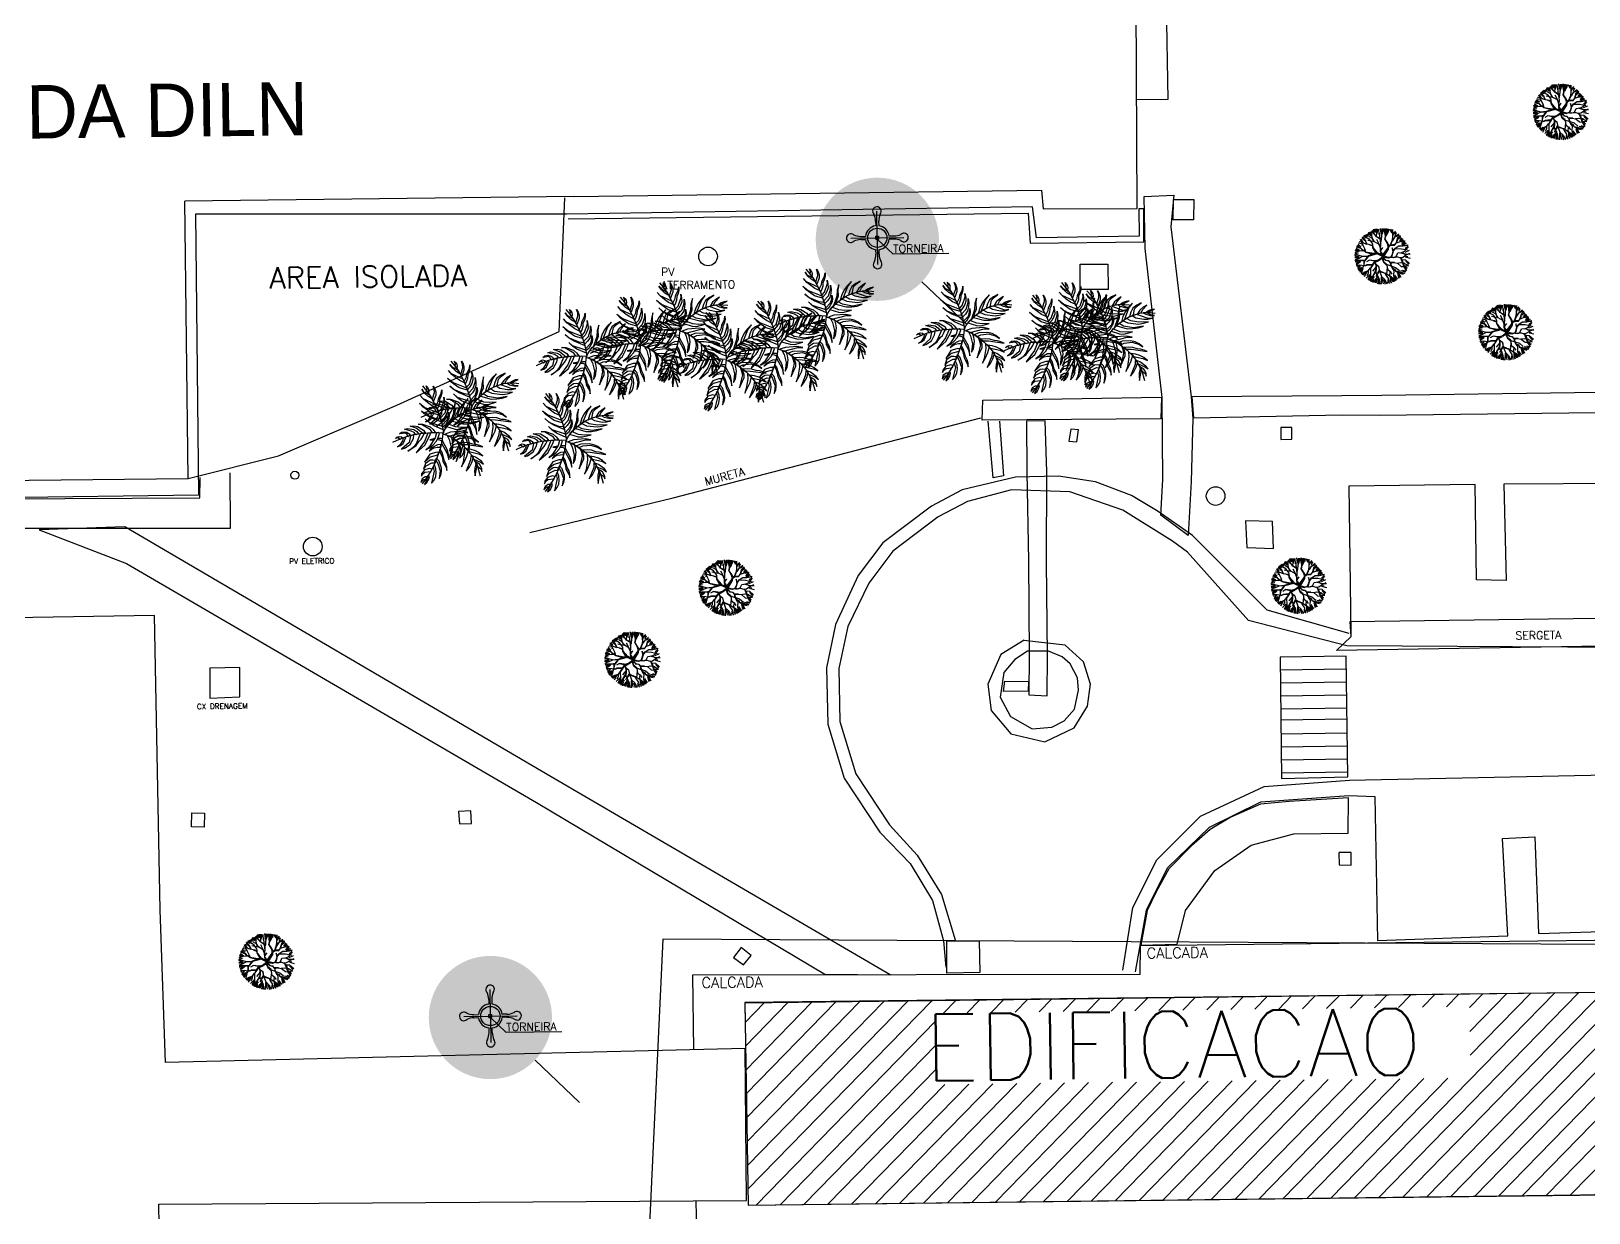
# Model space of a CAD drawing. Header units: metres. Extents: x 341 to 459, y 1341 to 1425.
# Drawn here: x 451.729 to 453.414, y 1416.866 to 1418.144 of the extents above; entities that cross this region are included whole.
import ezdxf

# ---------------------------------------------------------------- set-up
doc = ezdxf.new("R2010")
doc.units = ezdxf.units.M
doc.linetypes.add('CONTINUO', pattern=[0])
for name, color, linetype in [('3_continuous', 3, 'Continuous'), ('AVR', 3, 'CONTINUO'), ('B.ACESSO', 8, 'CONTINUO'), ('TORNEIRA', 7, 'CONTINUO')]:
    doc.layers.add(name, color=color, linetype=linetype)
doc.styles.add('ROMANS', font='ROMANS.SHX')
doc.dimstyles.get("Standard").update_dxf_attribs({"dimtxt": 2, "dimasz": 2, "dimexe": 0.5, "dimexo": 1, "dimgap": 1, "dimtad": 1, "dimdec": 0, "dimzin": 0, "dimdsep": 46, "dimtxsty": 'Standard', "dimcen": 0.09, "dimclrd": 1, "dimclre": 1, "dimclrt": 3, "dimadec": 0, "dimazin": 0, "dimtfac": 1, "dimtdec": 0, "dimtofl": 0, "dimtmove": 0, "dimatfit": 3, "dimfxl": 1, "dimtolj": 1, "dimtzin": 0, "dimarcsym": 0})

# ---------------------------------------------------------------- blocks, each defined once
blk = doc.blocks.new('A$C08C43EE7')
at = {"layer": 'AVR', "color": 252, "true_color": 0x939598}
for p, q in [((0.501, 2.531), (0.682, 2.334)), ((0.657, 2.439), (0.521, 2.587)), ((0.576, 2.622), (0.682, 2.454)), ((0.863, 2.548), (0.586, 2.639)), ((0.667, 2.697), (0.789, 2.622)), ((0.869, 2.561), (0.709, 2.761)), ((0.734, 2.761), (0.863, 2.594)), ((0.863, 2.594), (0.76, 2.787)), ((0.902, 2.574), (0.779, 2.8)), ((0.841, 2.819), (0.932, 2.606)), ((1.012, 2.491), (0.869, 2.561)), ((0.902, 2.826), (1.015, 2.674)), ((1.012, 2.503), (0.902, 2.574)), ((0.963, 2.871), (1.023, 2.803)), ((1.03, 2.697), (0.992, 2.774)), ((0.998, 2.445), (1.043, 2.761)), ((1.043, 2.761), (1.024, 2.903)), ((1.084, 2.902), (1.228, 2.674)), ((1.276, 2.632), (1.133, 2.928)), ((1.22, 2.939), (1.266, 2.773)), ((1.276, 2.832), (1.256, 2.96)), ((1.256, 2.491), (1.282, 2.651)), ((1.276, 2.96), (1.288, 2.839)), ((1.282, 2.651), (1.276, 2.832)), ((1.276, 2.509), (1.282, 2.464)), ((1.282, 2.599), (1.301, 2.967)), ((1.308, 2.433), (1.282, 2.599)), ((1.398, 2.749), (1.327, 2.96)), ((1.404, 2.754), (1.43, 2.98)), ((1.494, 2.561), (1.404, 2.754)), ((1.482, 2.296), (1.501, 2.554)), ((1.485, 2.742), (1.568, 2.978)), ((1.485, 2.97), (1.485, 2.742)), ((1.52, 2.271), (1.494, 2.561)), ((1.501, 2.561), (1.624, 2.98)), ((1.667, 2.947), (1.697, 2.781)), ((1.785, 2.742), (1.7, 2.973)), ((1.798, 2.484), (1.785, 2.742)), ((1.788, 2.841), (1.849, 2.947)), ((1.788, 2.939), (1.788, 2.841)), ((1.791, 2.749), (1.888, 2.922)), ((1.798, 2.523), (1.958, 2.645)), ((1.803, 2.484), (1.958, 2.639)), ((1.947, 2.894), (1.842, 2.72)), ((1.881, 2.419), (2.094, 2.516)), ((1.947, 2.682), (2.001, 2.871)), ((1.958, 2.639), (2.061, 2.864)), ((2.031, 2.705), (2.099, 2.826)), ((2.031, 2.636), (2.167, 2.788)), ((2.094, 2.516), (2.416, 2.664)), ((2.101, 2.523), (2.113, 2.606)), ((2.182, 2.629), (2.213, 2.765)), ((2.216, 2.491), (2.267, 2.561)), ((2.267, 2.561), (2.294, 2.735)), ((2.288, 2.531), (2.44, 2.614)), ((2.334, 2.425), (2.486, 2.576)), ((2.377, 2.4), (2.538, 2.568)), ((2.435, 2.464), (2.551, 2.548)), ((2.435, 2.451), (2.565, 2.523)), ((0.341, 1.697), (0.008, 1.652)), ((0.239, 1.736), (0.013, 1.71)), ((0.026, 1.736), (0.155, 1.743)), ((0.329, 1.724), (0.032, 1.775)), ((0.319, 1.78), (0.054, 1.871)), ((0.316, 1.833), (0.077, 1.943)), ((0.304, 2.008), (0.099, 2.031)), ((0.288, 1.871), (0.107, 1.985)), ((0.283, 2.027), (0.129, 2.09)), ((0.44, 2.068), (0.145, 2.129)), ((0.433, 2.099), (0.175, 2.189)), ((0.463, 2.148), (0.212, 2.258)), ((0.463, 2.155), (0.238, 2.265)), ((0.508, 2.155), (0.257, 2.29)), ((0.463, 2.027), (0.283, 2.027)), ((0.438, 1.743), (0.316, 1.833)), ((0.432, 1.743), (0.329, 1.724)), ((0.53, 2.174), (0.341, 2.371)), ((0.458, 2.02), (0.361, 1.949)), ((0.682, 2.334), (0.41, 2.485)), ((0.735, 1.659), (0.419, 1.865)), ((0.632, 1.859), (0.432, 1.743)), ((0.593, 2.271), (0.463, 2.341)), ((0.869, 2.148), (0.463, 2.148)), ((0.709, 1.884), (0.463, 2.027)), ((0.657, 1.878), (0.464, 2.02)), ((0.709, 2.271), (0.593, 2.271)), ((0.612, 1.749), (0.76, 1.672)), ((0.87, 1.833), (0.632, 1.859)), ((0.721, 2.278), (0.657, 2.439)), ((0.857, 1.852), (0.657, 1.878)), ((0.915, 1.852), (0.702, 2.039)), ((0.902, 1.839), (0.709, 1.884)), ((0.882, 2.155), (0.721, 2.278)), ((0.967, 1.704), (0.721, 1.659)), ((0.728, 1.64), (0.954, 1.691)), ((1.127, 1.994), (0.869, 2.148)), ((1.037, 1.839), (0.889, 1.839)), ((1.198, 1.917), (0.895, 2.123)), ((1.088, 1.865), (0.902, 1.839)), ((1.063, 1.859), (0.966, 1.704)), ((1.101, 1.865), (0.967, 1.704)), ((0.998, 2.445), (1.05, 2.278)), ((1.05, 2.329), (0.998, 2.445)), ((1.127, 2.496), (1.012, 2.503)), ((1.224, 2.478), (1.012, 2.491)), ((1.05, 2.278), (1.043, 2.058)), ((1.07, 2.045), (1.05, 2.329)), ((1.178, 1.917), (1.088, 1.865)), ((1.185, 1.891), (1.101, 1.865)), ((1.256, 2.491), (1.127, 2.496)), ((1.256, 1.91), (1.127, 1.994)), ((1.185, 1.891), (1.263, 1.711)), ((1.231, 1.846), (1.198, 1.917)), ((1.301, 2.193), (1.211, 2.355)), ((1.507, 2.252), (1.224, 2.478)), ((1.236, 1.936), (1.294, 2.187)), ((1.282, 1.684), (1.236, 1.904)), ((1.294, 1.704), (1.256, 1.91)), ((1.263, 1.929), (1.301, 2.193)), ((1.391, 1.536), (1.282, 1.684)), ((1.398, 1.562), (1.294, 1.704)), ((1.527, 2.258), (1.308, 2.433)), ((1.493, 1.485), (1.63, 1.774)), ((1.493, 1.485), (1.655, 1.756)), ((1.63, 1.774), (1.507, 2.252)), ((1.617, 1.962), (1.527, 2.258)), ((1.565, 1.562), (1.668, 1.736)), ((1.61, 2.007), (1.72, 2.368)), ((1.649, 1.936), (1.617, 1.962)), ((1.655, 1.756), (1.624, 1.929)), ((1.63, 1.968), (1.668, 2.123)), ((1.649, 1.949), (1.733, 2.393)), ((1.668, 1.756), (1.649, 1.936)), ((1.668, 1.826), (1.958, 1.994)), ((1.682, 1.787), (1.913, 1.942)), ((1.688, 1.756), (1.971, 1.981)), ((1.733, 2.393), (1.798, 2.484)), ((1.74, 2.374), (1.881, 2.419)), ((1.758, 2.413), (1.888, 2.426)), ((1.958, 1.994), (2.087, 2.007)), ((1.971, 1.981), (2.139, 1.994)), ((2.049, 2.007), (2.126, 2.181)), ((2.087, 2.007), (2.113, 2.09)), ((2.113, 2.09), (2.159, 2.296)), ((2.139, 1.994), (2.236, 2.032)), ((2.139, 1.665), (2.281, 1.904)), ((2.152, 2.31), (2.216, 2.491)), ((2.159, 2.296), (2.377, 2.4)), ((2.159, 1.665), (2.397, 1.788)), ((2.171, 2.336), (2.37, 2.393)), ((2.236, 2.032), (2.416, 2.168)), ((2.275, 1.91), (2.352, 2.265)), ((2.281, 1.904), (2.462, 2.02)), ((2.288, 1.949), (2.468, 2.026)), ((2.404, 1.588), (2.558, 1.795)), ((2.416, 2.168), (2.538, 2.381)), ((2.455, 1.607), (2.571, 1.807)), ((2.462, 2.02), (2.623, 2.04)), ((2.468, 2.02), (2.578, 2.214)), ((2.478, 2.379), (2.599, 2.485)), ((2.538, 2.381), (2.641, 2.458)), ((2.538, 2.303), (2.667, 2.409)), ((2.558, 1.795), (2.784, 1.955)), ((2.569, 2.28), (2.675, 2.356)), ((2.571, 1.795), (2.971, 1.749)), ((2.599, 2.228), (2.705, 2.303)), ((2.614, 2.099), (2.72, 2.265)), ((2.623, 2.04), (2.777, 2.246)), ((2.623, 2.04), (2.81, 2.207)), ((2.66, 2.023), (2.818, 2.129)), ((2.675, 1.909), (2.834, 2.083)), ((2.72, 1.758), (2.963, 1.697)), ((2.781, 1.864), (2.963, 1.932)), ((2.781, 1.857), (2.97, 1.857)), ((2.781, 1.803), (2.97, 1.811)), ((2.784, 1.955), (2.926, 1.962)), ((2.796, 1.97), (2.886, 2.031)), ((0, 1.562), (0.374, 1.55)), ((0.265, 1.44), (0.001, 1.356)), ((0.393, 1.55), (0.006, 1.582)), ((0.25, 1.381), (0.012, 1.265)), ((0.341, 1.53), (0.023, 1.478)), ((0.228, 1.175), (0.031, 1.152)), ((0.303, 1.195), (0.052, 1.234)), ((0.168, 1.079), (0.058, 1.053)), ((0.232, 1.079), (0.071, 1.034)), ((0.372, 1.061), (0.114, 0.947)), ((0.406, 1.053), (0.129, 0.886)), ((0.361, 1.092), (0.135, 1.085)), ((0.47, 0.905), (0.18, 0.815)), ((0.364, 0.985), (0.182, 0.848)), ((0.213, 0.75), (0.451, 0.892)), ((0.535, 1.117), (0.232, 1.079)), ((0.412, 1.549), (0.25, 1.381)), ((0.478, 0.848), (0.258, 0.705)), ((0.458, 1.305), (0.303, 1.195)), ((0.606, 1.356), (0.406, 1.053)), ((0.721, 1.659), (0.412, 1.549)), ((0.599, 1.369), (0.458, 1.305)), ((0.728, 0.886), (0.47, 0.905)), ((0.909, 1.24), (0.528, 1.285)), ((0.677, 1.092), (0.535, 1.117)), ((0.683, 1.085), (0.535, 0.989)), ((0.689, 1.64), (0.586, 1.362)), ((0.722, 1.633), (0.599, 1.369)), ((0.799, 1.227), (0.677, 1.092)), ((0.851, 0.982), (0.728, 0.886)), ((0.741, 0.879), (0.851, 0.956)), ((0.851, 0.956), (0.786, 0.827)), ((1.037, 1.253), (0.799, 1.227)), ((0.877, 0.976), (0.806, 0.827)), ((1.044, 1.06), (0.851, 0.982)), ((1.057, 1.046), (0.877, 0.976)), ((1.05, 1.246), (0.896, 0.789)), ((1.179, 1.433), (1.005, 1.253)), ((1.186, 1.427), (1.037, 1.253)), ((1.147, 1.072), (1.044, 1.06)), ((1.134, 1.034), (1.057, 1.046)), ((1.063, 1.253), (1.218, 1.433)), ((1.154, 0.879), (1.121, 0.692)), ((1.134, 1.072), (1.154, 0.879)), ((1.25, 1.169), (1.147, 1.079)), ((1.218, 1.131), (1.147, 1.072)), ((1.154, 0.853), (1.16, 1.066)), ((1.379, 1.511), (1.179, 1.433)), ((1.398, 1.485), (1.186, 1.427)), ((1.263, 1.156), (1.218, 1.131)), ((1.282, 1.337), (1.25, 1.169)), ((1.289, 1.305), (1.263, 1.156)), ((1.405, 1.491), (1.276, 1.672)), ((1.493, 1.485), (1.289, 1.305)), ((1.295, 1.33), (1.424, 1.504)), ((1.456, 1.491), (1.295, 1.33)), ((1.501, 1.485), (1.391, 1.536)), ((1.501, 1.485), (1.398, 1.562)), ((1.456, 1.44), (1.411, 1.182)), ((1.493, 1.485), (1.418, 1.169)), ((1.418, 1.169), (1.456, 1.008)), ((1.444, 1.001), (1.431, 0.905)), ((1.431, 0.905), (1.463, 0.724)), ((1.463, 0.982), (1.437, 0.911)), ((1.437, 0.911), (1.482, 0.75)), ((1.501, 1.375), (1.444, 1.175)), ((1.444, 1.175), (1.469, 1.021)), ((1.456, 1.008), (1.534, 0.963)), ((1.469, 1.021), (1.56, 0.976)), ((1.493, 1.485), (1.534, 1.375)), ((1.54, 1.523), (1.527, 1.485)), ((1.527, 1.485), (1.552, 1.381)), ((1.534, 1.375), (1.881, 1.155)), ((1.534, 0.963), (1.779, 0.892)), ((1.552, 1.381), (1.565, 1.485)), ((1.56, 0.976), (1.746, 0.918)), ((1.565, 1.485), (1.565, 1.562)), ((1.566, 1.504), (1.695, 1.588)), ((1.572, 1.479), (1.669, 1.556)), ((1.579, 1.465), (1.953, 1.175)), ((1.579, 1.433), (1.868, 1.214)), ((1.585, 1.368), (1.579, 1.433)), ((1.862, 1.188), (1.585, 1.368)), ((1.598, 1.453), (1.746, 1.575)), ((1.868, 1.214), (1.617, 1.375)), ((1.669, 1.556), (1.759, 1.588)), ((1.946, 0.963), (1.708, 0.93)), ((1.746, 1.575), (1.811, 1.575)), ((1.759, 1.588), (1.959, 1.588)), ((1.779, 0.918), (1.914, 0.808)), ((1.779, 0.892), (1.908, 0.789)), ((1.785, 0.918), (1.946, 0.963)), ((1.811, 1.575), (1.972, 1.459)), ((1.849, 1.556), (1.985, 1.582)), ((1.953, 1.175), (1.862, 1.188)), ((1.881, 1.155), (2.004, 1.149)), ((1.94, 1.588), (2.139, 1.665)), ((1.959, 1.588), (2.088, 1.562)), ((1.971, 1.175), (2.036, 1.175)), ((2.004, 1.149), (2.087, 1.046)), ((2.011, 1.588), (2.146, 1.665)), ((2.036, 1.175), (2.171, 1.207)), ((2.068, 1.137), (2.113, 1.046)), ((2.074, 1.137), (2.204, 1.2)), ((2.082, 1.04), (2.094, 0.827)), ((2.087, 1.046), (2.377, 0.917)), ((2.088, 1.562), (2.404, 1.588)), ((2.12, 0.827), (2.101, 1.034)), ((2.113, 1.046), (2.37, 0.937)), ((2.171, 1.207), (2.416, 1.35)), ((2.198, 1.562), (2.333, 1.556)), ((2.204, 1.2), (2.41, 1.33)), ((2.301, 1.575), (2.397, 1.524)), ((2.359, 0.911), (2.565, 0.769)), ((2.37, 0.937), (2.686, 0.898)), ((2.377, 0.917), (2.706, 0.924)), ((2.397, 1.524), (2.591, 1.511)), ((2.41, 1.33), (2.583, 1.298)), ((2.416, 1.35), (2.565, 1.317)), ((2.423, 1.594), (2.662, 1.62)), ((2.565, 1.317), (2.892, 1.35)), ((2.583, 1.298), (2.848, 1.188)), ((2.829, 1.169), (2.59, 1.285)), ((2.591, 1.511), (2.99, 1.44)), ((2.874, 1.375), (2.603, 1.323)), ((2.662, 1.62), (2.752, 1.614)), ((2.667, 1.515), (2.985, 1.485)), ((2.675, 1.644), (2.963, 1.659)), ((2.686, 0.898), (2.789, 0.736)), ((2.69, 1.295), (2.97, 1.288)), ((2.706, 0.924), (2.925, 0.994)), ((2.72, 1.478), (2.985, 1.394)), ((2.728, 0.894), (2.849, 0.773)), ((2.743, 1.538), (3, 1.569)), ((2.743, 0.97), (2.948, 1.068)), ((2.758, 1.25), (2.985, 1.243)), ((2.766, 0.91), (2.925, 0.91)), ((2.796, 1.144), (2.932, 1.106)), ((2.944, 1.137), (2.829, 1.169)), ((2.957, 1.155), (2.835, 1.182)), ((2.848, 1.188), (2.97, 1.182)), ((2.996, 1.362), (2.874, 1.375)), ((2.892, 1.35), (2.99, 1.317)), ((2.996, 1.343), (2.919, 1.355)), ((0.309, 0.827), (0.18, 0.801)), ((0.2, 0.776), (0.309, 0.827)), ((0.584, 0.697), (0.319, 0.629)), ((0.599, 0.674), (0.349, 0.568)), ((0.606, 0.634), (0.361, 0.518)), ((0.576, 0.568), (0.53, 0.386)), ((0.651, 0.698), (0.573, 0.318)), ((0.709, 0.789), (0.586, 0.292)), ((0.696, 0.795), (0.606, 0.634)), ((0.72, 0.531), (0.652, 0.265)), ((0.806, 0.827), (0.696, 0.795)), ((0.75, 0.417), (0.698, 0.25)), ((0.838, 0.299), (0.703, 0.215)), ((0.896, 0.789), (0.722, 0.589)), ((0.895, 0.288), (0.796, 0.189)), ((1.315, 0.447), (0.838, 0.299)), ((0.902, 0.28), (0.857, 0.166)), ((0.87, 0.312), (1.353, 0.486)), ((0.947, 0.486), (0.928, 0.202)), ((1.121, 0.692), (0.947, 0.486)), ((0.986, 0.311), (0.97, 0.099)), ((1.106, 0.348), (1.008, 0.106)), ((1.251, 0.257), (1.054, 0.091)), ((1.302, 0.254), (1.102, 0.034)), ((1.154, 0.518), (1.121, 0.279)), ((1.128, 0.705), (1.154, 0.518)), ((1.321, 0.447), (1.302, 0.254)), ((1.424, 0.563), (1.321, 0.447)), ((1.455, 0.265), (1.387, 0)), ((1.476, 0.737), (1.418, 0.576)), ((1.418, 0.576), (1.431, 0.415)), ((1.431, 0.415), (1.515, 0.279)), ((1.515, 0.279), (1.476, 0.131)), ((1.482, 0.75), (1.669, 0.66)), ((1.521, 0.279), (1.65, 0.009)), ((1.675, 0.441), (1.604, 0.286)), ((1.611, 0.273), (1.604, 0.002)), ((1.695, 0.447), (1.611, 0.273)), ((1.669, 0.66), (1.695, 0.447)), ((1.682, 0.499), (1.675, 0.441)), ((1.695, 0.447), (1.753, 0.299)), ((1.713, 0.273), (1.811, 0.038)), ((1.753, 0.299), (1.998, 0.092)), ((1.895, 0.466), (1.824, 0.137)), ((1.908, 0.789), (1.895, 0.466)), ((1.902, 0.265), (2.031, 0.121)), ((1.92, 0.801), (2.043, 0.608)), ((2.03, 0.582), (2.043, 0.382)), ((2.062, 0.105), (2.036, 0.37)), ((2.043, 0.608), (2.062, 0.415)), ((2.043, 0.382), (2.088, 0.112)), ((2.056, 0.415), (2.107, 0.112)), ((2.062, 0.415), (2.326, 0.26)), ((2.094, 0.827), (2.217, 0.731)), ((2.114, 0.439), (2.356, 0.318)), ((2.122, 0.334), (2.182, 0.182)), ((2.13, 0.334), (2.235, 0.243)), ((2.217, 0.731), (2.288, 0.505)), ((2.236, 0.711), (2.494, 0.641)), ((2.249, 0.731), (2.507, 0.647)), ((2.273, 0.477), (2.379, 0.356)), ((2.288, 0.505), (2.449, 0.382)), ((2.311, 0.545), (2.478, 0.432)), ((2.432, 0.636), (2.531, 0.485)), ((2.507, 0.647), (2.597, 0.511)), ((2.561, 0.735), (2.629, 0.553)), ((2.565, 0.769), (2.694, 0.602)), ((2.614, 0.788), (2.773, 0.72))]:
    blk.add_line(p, q, dxfattribs=at)
blk = doc.blocks.new('COQUEIRO')
at = {"color": 3}
for points in [[(22799.5, 37310.3), (22806.4, 37301.5), (22826.9, 37289.9), (22834.7, 37276.3), (22821, 37285.1), (22809.3, 37296.7)], [(22815.1, 37321.9), (22820, 37317), (22823.9, 37310.3), (22824.9, 37302.5), (22823.9, 37295.7), (22818.1, 37303.5), (22819.1, 37310.3), (22818.1, 37316.1)], [(22840.5, 37320.9), (22846.4, 37311.2), (22849.3, 37300.6), (22849.3, 37288.9), (22841.5, 37267.6), (22837.6, 37275.4), (22845.4, 37297.7), (22844.5, 37309.3)], [(22870.8, 37307.4), (22870.8, 37295.7), (22867.9, 37283.1), (22863, 37272.5), (22862, 37259.9), (22858.1, 37249.2), (22853.2, 37238.6), (22849.3, 37249.2), (22858.1, 37265.7), (22859.1, 37275.4), (22868.9, 37295.7)], [(22790.7, 37260.8), (22810.3, 37245.3), (22858.1, 37226), (22861.1, 37217.2), (22831.8, 37226), (22803.4, 37247.3)], [(22793.7, 37288), (22803.4, 37277.3), (22844.5, 37257.9), (22850.3, 37244.4), (22833.7, 37252.1), (22819.1, 37262.8), (22805.4, 37274.4)], [(22877.7, 37281.2), (22880.6, 37267.6), (22880.6, 37254.1), (22876.7, 37241.5), (22869.9, 37229.8), (22861.1, 37220.2), (22859.1, 37229.8), (22867.9, 37238.6), (22878.6, 37269.6)], [(22889.4, 37262.8), (22891.3, 37248.3), (22890.4, 37233.7), (22886.5, 37219.2), (22878.6, 37207.6), (22867.9, 37196.9), (22864, 37206.6), (22881.6, 37225), (22889.4, 37249.2)], [(22918.9, 37264.5), (22913.1, 37245.1), (22911.1, 37223.8), (22898.4, 37186), (22909.2, 37198.6), (22912.1, 37212.2), (22918, 37224.8), (22917, 37245.1)], [(22964.9, 37275.1), (22950.2, 37261.6), (22938.5, 37246.1), (22929.7, 37228.6), (22923.8, 37209.3), (22934.6, 37217), (22951.2, 37257.7)], [(22995.2, 37276.1), (22979.5, 37268.4), (22964.9, 37257.7), (22958, 37243.2), (22953.1, 37226.7), (22966.8, 37232.5), (22971.7, 37255.8), (22982.5, 37266.4)], [(23014.7, 37268.4), (23002, 37260.6), (22990.3, 37250.9), (22981.5, 37237.4), (22994.2, 37241.2), (23000, 37251.9)], [(23042, 37230.6), (23031.3, 37231.5), (23012.7, 37241.2), (23002, 37240.3), (23010.8, 37235.4), (23031.3, 37229.6)], [(23042, 37253.8), (23031.3, 37251.9), (23021.5, 37248), (23012.7, 37242.2), (23021.5, 37244.1)], [(22785.8, 37186.2), (22800.5, 37186.2), (22827.8, 37176.6), (22838.6, 37166.9), (22847.4, 37155.2), (22835.7, 37155.2), (22828.8, 37165.9), (22797.6, 37185.3)], [(22798.5, 37232.8), (22813.2, 37220.2), (22847.4, 37205.6), (22865.9, 37203.7), (22867.9, 37193), (22830.8, 37208.5), (22813.2, 37219.2)], [(22811.2, 37204.7), (22823.9, 37193), (22870.8, 37177.5), (22873.8, 37164.9), (22839.6, 37180.4), (22824.9, 37191.1)], [(22894.3, 37227.9), (22896.2, 37215.3), (22894.3, 37203.7), (22882.6, 37182.4), (22872.8, 37174.6), (22870.8, 37181.4), (22889.4, 37200.8), (22893.3, 37214.3)], [(22962.9, 37173.4), (22939.5, 37172.3), (22918.7, 37174.7), (22893.5, 37185), (22886.7, 37176.3), (22917, 37166.6), (22932.6, 37165.7)], [(23002, 37193.8), (22966.8, 37187.9), (22931.6, 37194.7), (22916, 37203.4), (22907.2, 37195.7), (22944.3, 37185), (22964.9, 37185), (22983.4, 37187.9)], [(23020.6, 37208.3), (22985.9, 37207.4), (22957.1, 37212.2), (22942.4, 37220.9), (22930.7, 37213.1), (22947.3, 37205.4), (22984.4, 37200.5), (23003, 37203.4)], [(23033.3, 37221.9), (23019.6, 37219.9), (22979.5, 37235.4), (22962.9, 37231.5), (22975.6, 37223.8), (23003.9, 37218), (23018.6, 37218)], [(22703.8, 37135.9), (22709.6, 37140.7), (22717.4, 37143.6), (22725.3, 37141.7), (22731.1, 37136.8), (22725.3, 37135.9), (22720.4, 37132), (22713.5, 37138.8)], [(22710.6, 37106.8), (22721.4, 37110.7), (22731.1, 37118.4), (22740.9, 37139.7), (22736, 37139.7), (22731.1, 37136.8), (22729.2, 37128.1), (22718.4, 37111.6)], [(22718.4, 37152.3), (22726.2, 37158.1), (22736, 37160.1), (22744.8, 37158.1), (22752.6, 37152.3), (22757.5, 37144.6), (22752.6, 37144.6), (22747.7, 37141.7), (22745.8, 37149.4), (22739.9, 37155.2)], [(22725.3, 37098.1), (22736, 37101), (22756.5, 37114.5), (22768.3, 37135.9), (22770.2, 37147.5), (22757.5, 37144.6), (22752.6, 37121.3)], [(22737, 37168.8), (22747.7, 37171.7), (22770.2, 37166.9), (22780, 37160.1), (22786.8, 37151.4), (22777, 37148.5), (22771.2, 37156.2), (22759.9, 37162)], [(22747.7, 37090.3), (22777, 37110.7), (22787.8, 37125.2), (22795.6, 37133), (22801.5, 37142.6), (22806.4, 37152.3), (22792.7, 37151.4), (22777, 37116.5), (22769.2, 37105.8), (22759.5, 37097.1)], [(22756.5, 37179.5), (22770.2, 37180.4), (22782.9, 37178.5), (22804.4, 37164.9), (22811.2, 37154.3), (22806.4, 37155.2), (22801.5, 37152.3), (22778.3, 37171.7)], [(22777, 37084.5), (22808.3, 37110.7), (22825.9, 37143.6), (22829.8, 37154.3), (22820, 37154.3), (22807.3, 37124.2)], [(22811.2, 37094.2), (22824.9, 37102), (22837.6, 37111.6), (22848.4, 37123.3), (22856.2, 37137.8), (22861.1, 37152.3), (22856.2, 37155.2), (22850.3, 37154.3), (22845.4, 37136.8), (22824.9, 37105.8)], [(22843.9, 37134.2), (22825.9, 37130.3), (22840.9, 37130)], [(22854.6, 37134.5), (22852.5, 37130.6), (22860.3, 37129.8), (22869.1, 37125.9), (22871.1, 37129.8), (22871.1, 37134.7)], [(22892.6, 37059.1), (22891.6, 37077.5), (22887.7, 37094.9), (22870.1, 37127.9), (22868.1, 37123), (22868.1, 37118.2), (22887.7, 37080.4)], [(22961.9, 37155), (22941.4, 37158.9), (22900.4, 37156), (22880.8, 37149.2), (22894.5, 37142.4), (22944.3, 37155)], [(22898.4, 37071.7), (22905.3, 37084.3), (22909.2, 37111.4), (22907.2, 37125.9), (22903.3, 37139.5), (22896.5, 37142.4), (22888.7, 37144.3), (22895.5, 37130.8), (22902.3, 37101.7)], [(22999.1, 37120.1), (22986.4, 37130.8), (22972.7, 37137.6), (22957.1, 37141.4), (22925.8, 37140.5), (22911.1, 37134.7), (22919.9, 37127.9), (22932.6, 37133.7), (22961, 37136.6), (22987.3, 37127.9)], [(22806.6, 37051.3), (22827.4, 37069.4), (22854.5, 37076.5), (22857.4, 37085.2), (22846.7, 37085.2), (22825.2, 37078.5)], [(22823.2, 37090.1), (22832, 37096.9), (22841.8, 37101.7), (22852.5, 37103.6), (22863.3, 37103.6), (22866.2, 37112.4), (22853.5, 37111.4), (22831, 37099.8)], [(22885.7, 37020.3), (22885.7, 37032.9), (22882.8, 37045.5), (22876.9, 37057.1), (22869.1, 37084.3), (22862.3, 37095.9), (22860.3, 37093), (22860.3, 37088.1), (22866.2, 37077.5), (22870.1, 37064.9), (22872.1, 37052.3), (22882.8, 37032)], [(22918.9, 37052.3), (22936.5, 37088.1), (22936.5, 37098.8), (22930.7, 37118.2), (22922.9, 37125), (22927.7, 37111.4), (22930.7, 37097.8), (22924.8, 37074.6)], [(23014.7, 37102.7), (23003.9, 37107.5), (22991.2, 37111.4), (22979.5, 37112.4), (22963.9, 37118.2), (22948.3, 37119.2), (22932.6, 37118.2), (22940.4, 37112.4), (22959, 37111.4)], [(22937.5, 37032.9), (22948.3, 37051.3), (22957.1, 37070.7), (22962.9, 37091.1), (22948.3, 37101.7), (22949.2, 37084.3), (22943.4, 37049.4)], [(22954.1, 37016.5), (22965.8, 37031), (22974.6, 37047.5), (22980.5, 37065.9), (22971.7, 37071.7), (22970.7, 37057.1)], [(23014.7, 37070.7), (23002, 37081.4), (22988.3, 37089.1), (22972.7, 37094), (22957.1, 37096.9), (22965.8, 37086.2), (22999.1, 37078.5)], [(23016.6, 37040.7), (23008.8, 37051.3), (22988.3, 37066.8), (22976.6, 37071.7), (22981.5, 37059.1), (23005.9, 37048.4)], [(22794.9, 37001), (22799.8, 37009.7), (22807.6, 37015.5), (22827.1, 37017.4), (22831, 37021.3), (22832, 37026.1), (22824.2, 37028.1), (22806.6, 37023.2), (22795.8, 37009.7)], [(22802.7, 37026.1), (22812.5, 37037.9), (22833, 37048.4), (22843.7, 37047.5), (22843.7, 37052.3), (22846.7, 37056.2), (22835.9, 37058.1), (22826.1, 37057.1), (22809.5, 37045.5)], [(22830, 36975.8), (22839.8, 36986.4), (22845.7, 36999), (22847.6, 37013.5), (22846.7, 37027.1), (22841.8, 37040.7), (22837.9, 37037.8), (22836.9, 37032.9), (22840.8, 37018.4)], [(22858.4, 36992.2), (22864.2, 37003.9), (22866.2, 37016.5), (22866.2, 37029), (22858.4, 37053.3), (22849.6, 37063.9), (22846.7, 37061), (22845.7, 37057.1), (22853.5, 37045.5), (22862.3, 37019.4)], [(22986.4, 37000), (22993.2, 37037.8), (22989.3, 37042.6), (22985.4, 37029), (22984.4, 37014.5)], [(23009.8, 37015.5), (23009.8, 37024.2), (23006.9, 37032.9), (23002, 37040.7), (22986.4, 37050.4), (22990.3, 37037.8), (23007.9, 37023.2)], [(22792.9, 36978.7), (22802.7, 36989.3), (22809.5, 36990.3), (22813.4, 36993.2), (22815.4, 36998), (22808.6, 36998), (22796.8, 36991.3)], [(22805.6, 36971.9), (22814.4, 36978.7), (22820.3, 36987.4), (22823.2, 36998), (22819.3, 37005.8), (22818.3, 37001)]]:
    blk.add_lwpolyline(points, close=True, dxfattribs=at)
for points in [[(22802.4, 37321.9), (22817.1, 37304.4), (22830.8, 37285.1), (22852.3, 37242.4), (22867.9, 37197.9), (22871.8, 37174.6), (22874.7, 37153.3)], [(22873, 37150.2), (22879.9, 37165.7), (22890.6, 37180.2), (22903.3, 37193.8), (22918, 37206.3), (22934.6, 37218), (22953.1, 37227.7), (22971.7, 37234.4), (22990.3, 37239.3), (23009.8, 37242.2), (23027.4, 37241.2), (23044, 37239.3)], [(22873.8, 37153.3), (22847.4, 37155.2), (22794.6, 37152.3), (22768.3, 37148.5), (22741.9, 37141.7), (22717.4, 37133), (22694, 37122.3)], [(22873, 37151.1), (22869.1, 37124), (22862.3, 37096.9), (22841.8, 37043.6), (22828.1, 37018.4), (22813.4, 36995.1), (22796.8, 36973.8)], [(22873, 37151.1), (22890.6, 37144.3), (22909.2, 37134.7), (22943.4, 37108.5), (22958, 37093), (22972.7, 37075.6), (22983.4, 37056.2), (22993.2, 37037.8), (23003.9, 37000)]]:
    blk.add_lwpolyline(points, dxfattribs=at)
blk = doc.blocks.new('A$C003F03EF')
at = {"layer": 'TORNEIRA', "color": 4}
for p, q in [((0.358, 0.578), (0.358, 0.521)), ((0.376, 0.376), (0.376, 0.7)), ((0.395, 0.578), (0.395, 0.521)), ((0.175, 0.395), (0.232, 0.395)), ((0.358, 0.395), (0.395, 0.395)), ((0.358, 0.358), (0.358, 0.395)), ((0.395, 0.358), (0.395, 0.395)), ((0.578, 0.395), (0.521, 0.395)), ((0.053, 0.376), (0.7, 0.376)), ((0.175, 0.358), (0.232, 0.358)), ((0.358, 0.358), (0.395, 0.358)), ((0.358, 0.175), (0.358, 0.232)), ((0.376, 0.376), (0.376, 0.053)), ((0.395, 0.175), (0.395, 0.232)), ((0.578, 0.358), (0.521, 0.358))]:
    blk.add_line(p, q, dxfattribs=at)
for radius in [0.117, 0.0185]:
    blk.add_circle((0.376, 0.376), radius, dxfattribs=at)
for centre, radius, start, end in [((0.376, 0.7), 0.0526, 314.3592, 225.6408), ((0.098, 0.566), 0.26, 2.6117, 21.7341), ((0.683, 0.56), 0.288, 159.2137, 176.5604), ((0.053, 0.376), 0.0526, 44.3592, 315.6408), ((0.187, 0.655), 0.26, 248.2659, 267.3883), ((0.376, 0.376), 0.146, 97.2922, 172.7078), ((0.376, 0.376), 0.146, 7.2922, 82.7078), ((0.566, 0.655), 0.26, 272.6117, 291.7341), ((0.7, 0.376), 0.0526, 224.3592, 135.6408), ((0.192, 0.07), 0.288, 93.4396, 110.7863), ((0.376, 0.376), 0.146, 187.2922, 262.7078), ((0.376, 0.376), 0.146, 277.2922, 352.7078), ((0.56, 0.07), 0.288, 69.2137, 86.5604), ((0.376, 0.053), 0.0526, 134.3592, 45.6408), ((0.07, 0.192), 0.288, 339.2137, 356.5604), ((0.655, 0.187), 0.26, 182.6117, 201.7341)]:
    blk.add_arc(centre, radius, start, end, dxfattribs=at)
blk = doc.blocks.new('sde')
at = {"layer": 'B.ACESSO'}
h = blk.add_hatch(dxfattribs=at)
h.set_pattern_fill('ANSI31', color=256, scale=0.004328, angle=0.7014, style=0)
h.set_pattern_definition([(45.7013538, (-125.974071, -600.877505), (-0.0098355417, 0.00959764944), [])])
h.paths.add_polyline_path([(336.4441, 225.8238), (336.4469, 225.6599), (337.1442, 225.6685), (337.1415, 225.8325)])
h.paths.add_polyline_path([(337.0322, 225.8209), (337.0329, 225.7631), (336.5998, 225.7578), (336.5991, 225.8156)])
at = {"layer": '3_continuous', "color": 10, "elevation": -0.2886}
blk.add_lwpolyline([(336.3642, 225.5863), (337.2192, 225.5816), (337.2326, 225.8709), (336.3776, 225.8756)], close=True, dxfattribs=at)
at = {"layer": 'B.ACESSO'}
for p, q in [((336.7626, 226.4685, -0.2885), (336.7616, 226.6347, -0.2885)), ((336.786, 226.6349, -0.2866), (336.7875, 226.557, -0.2866)), ((336.7875, 226.557, -0.2866), (336.7621, 226.5567, -0.2866)), ((336.3057, 226.4782, -0.2885), (335.9898, 226.4743, -0.2885)), ((335.9926, 226.2493, -0.2893), (335.9898, 226.4743, -0.2885)), ((336.2935, 226.3687, -0.2893), (336.2982, 226.4771, -0.2893)), ((336.3054, 226.4782, -0.2885), (336.6849, 226.4833, -0.2885)), ((336.6849, 226.4833, -0.2885), (336.6862, 226.4682, -0.2885)), ((336.7682, 226.4783, -0.2974), (336.7923, 226.4792, -0.2974)), ((336.769, 226.436, -0.2974), (336.7682, 226.4783, -0.2974)), ((336.7923, 226.4792, -0.2974), (336.7898, 226.4536, -0.2974)), ((336.7917, 226.4593, -0.2901), (336.792, 226.4758, -0.2901)), ((336.792, 226.4758, -0.2901), (336.8084, 226.4758, -0.2901)), ((336.8084, 226.4758, -0.2901), (336.8081, 226.4593, -0.2901)), ((336.2997, 226.4638, -0.2893), (335.9985, 226.4639, -0.2893)), ((335.9985, 226.4639, -0.2893), (336.0011, 226.2358, -0.2893)), ((336.6777, 226.4699, -0.2893), (336.2997, 226.4638, -0.2893)), ((336.301, 226.4602, -0.2891), (336.6742, 226.4646, -0.2891)), ((336.6742, 226.4646, -0.2891), (336.6757, 226.4404, -0.2891)), ((336.6809, 226.4447, -0.2893), (336.6777, 226.4699, -0.2893)), ((336.6862, 226.4682, -0.2885), (336.7626, 226.4685, -0.2885)), ((336.768, 226.4682, -0.2891), (336.7639, 226.4681, -0.2891)), ((336.7639, 226.4681, -0.2893), (336.7642, 226.446, -0.2893)), ((336.7678, 226.4413, -0.2891), (336.768, 226.4682, -0.2891)), ((336.8081, 226.4593, -0.2901), (336.7917, 226.4593, -0.2901)), ((336.7898, 226.4536, -0.2974), (336.8062, 226.3157, -0.2974)), ((336.6757, 226.4404, -0.2891), (336.7678, 226.4413, -0.2891)), ((336.7642, 226.446, -0.2893), (336.6809, 226.4447, -0.2893)), ((336.7828, 226.315, -0.2974), (336.769, 226.436, -0.2974)), ((336.7162, 226.4233, -0.2887), (336.7388, 226.4233, -0.2887)), ((336.7164, 226.4028, -0.2887), (336.7162, 226.4233, -0.2887)), ((336.7388, 226.4233, -0.2887), (336.739, 226.4027, -0.2887)), ((336.739, 226.4027, -0.2887), (336.7164, 226.4028, -0.2887)), ((336.162, 226.309, -0.2893), (336.2935, 226.3687, -0.2893)), ((337.3913, 226.3225, -0.2891), (336.9609, 226.3167, -0.2891)), ((336.0658, 226.2677, -0.2893), (336.162, 226.309, -0.2893)), ((336.6368, 226.2968, -0.2889), (336.6372, 226.313, -0.2889)), ((336.6372, 226.313, -0.2889), (336.7823, 226.3153, -0.2889)), ((336.7823, 226.3153, -0.2889), (336.7818, 226.2978, -0.2889)), ((336.7833, 226.2485, -0.2974), (336.7828, 226.315, -0.2974)), ((336.8062, 226.3157, -0.2974), (336.8077, 226.2982, -0.2974)), ((336.9285, 226.3166, -0.2891), (336.8068, 226.3157, -0.2891)), ((336.8068, 226.3157, -0.289), (336.8081, 226.2986, -0.289)), ((336.9609, 226.3167, -0.2891), (336.9285, 226.3166, -0.2891)), ((336.3862, 226.2338, -0.286), (336.6356, 226.2986, -0.286)), ((336.7818, 226.2978, -0.2889), (336.6368, 226.2968, -0.2889)), ((336.6456, 226.25, -0.2931), (336.6417, 226.2958, -0.2931)), ((336.6508, 226.2958, -0.2931), (336.654, 226.2516, -0.2931)), ((336.688, 226.2963, -0.2957), (336.6727, 226.2959, -0.2957)), ((336.6727, 226.2959, -0.2953), (336.6729, 226.2545, -0.2953)), ((336.6891, 226.2548, -0.2953), (336.688, 226.2963, -0.2953)), ((336.8077, 226.2982, -0.2974), (336.8063, 226.247, -0.2974)), ((336.8081, 226.2986, -0.289), (336.9288, 226.301, -0.289)), ((336.9288, 226.301, -0.289), (336.9591, 226.3007, -0.289)), ((336.9591, 226.3007, -0.289), (337.3876, 226.3064, -0.289)), ((336.7086, 226.2895, -0.2918), (336.7072, 226.2798, -0.2918)), ((336.7149, 226.2888, -0.2918), (336.7086, 226.2895, -0.2918)), ((336.7135, 226.2791, -0.2918), (336.7149, 226.2888, -0.2918)), ((336.8881, 226.2909, -0.2945), (336.8792, 226.2907, -0.2945)), ((336.8792, 226.2907, -0.2945), (336.8792, 226.281, -0.2945)), ((336.8881, 226.2813, -0.2944), (336.8881, 226.2909, -0.2944)), ((336.7072, 226.2798, -0.2918), (336.7135, 226.2791, -0.2918)), ((336.8792, 226.281, -0.2944), (336.8881, 226.2813, -0.2944)), ((335.9926, 226.2493, -0.2893), (336.0658, 226.2677, -0.2893)), ((335.8179, 226.2477, -0.2893), (335.9926, 226.2493, -0.2893)), ((336.0022, 226.2338, -0.2886), (336.0024, 226.2503, -0.2886)), ((336.0263, 226.2541, -0.2886), (336.0267, 226.2088, -0.2886)), ((336.6637, 226.2506, -0.2896), (336.6206, 226.2402, -0.2896)), ((336.654, 226.2516, -0.2931), (336.6456, 226.25, -0.2931)), ((336.6987, 226.2514, -0.2896), (336.6637, 226.2506, -0.2896)), ((336.6729, 226.2545, -0.2953), (336.6744, 226.1827, -0.2953)), ((336.689, 226.1814, -0.2953), (336.6891, 226.2548, -0.2953)), ((336.7287, 226.2468, -0.2896), (336.6987, 226.2514, -0.2896)), ((336.7579, 226.2357, -0.2896), (336.7287, 226.2468, -0.2896)), ((336.7818, 226.2198, -0.2974), (336.7833, 226.2485, -0.2974)), ((336.8063, 226.247, -0.2974), (336.804, 226.2031, -0.2974)), ((337.0367, 226.2446, -0.2939), (336.9343, 226.2433, -0.2939)), ((337.0377, 226.1672, -0.2939), (337.0367, 226.2446, -0.2939)), ((337.1678, 226.2454, -0.2939), (337.0601, 226.2447, -0.2939)), ((337.0601, 226.2447, -0.2939), (337.062, 226.1667, -0.2939)), ((335.8166, 226.2329, -0.2886), (336.0022, 226.2338, -0.2886)), ((336.0011, 226.2358, -0.2893), (335.8175, 226.2335, -0.2893)), ((336.2699, 226.2056, -0.286), (336.3862, 226.2338, -0.286)), ((336.6206, 226.2402, -0.2896), (336.5956, 226.2271, -0.2896)), ((336.6606, 226.2402, -0.2944), (336.6249, 226.2307, -0.2944)), ((336.7079, 226.2387, -0.2944), (336.6606, 226.2402, -0.2944)), ((336.751, 226.2237, -0.2944), (336.7079, 226.2387, -0.2944)), ((336.7795, 226.2227, -0.2896), (336.7579, 226.2357, -0.2896)), ((336.9343, 226.2433, -0.2939), (336.9358, 226.1233, -0.2939)), ((336.5956, 226.2271, -0.2896), (336.5561, 226.1971, -0.2896)), ((336.6249, 226.2307, -0.2944), (336.6011, 226.2182, -0.2944)), ((336.7913, 226.1987, -0.2944), (336.751, 226.2237, -0.2944)), ((336.8074, 226.2031, -0.2896), (336.7795, 226.2227, -0.2896)), ((336.804, 226.2031, -0.2974), (336.7818, 226.2198, -0.2974)), ((336.0267, 226.2088, -0.2886), (335.7919, 226.2087, -0.2886)), ((335.9413, 226.2101, -0.289), (335.8716, 226.2078, -0.289)), ((335.8716, 226.2078, -0.289), (335.9425, 226.1804, -0.289)), ((336.2872, 226.0075, -0.289), (335.9413, 226.2101, -0.289)), ((336.6011, 226.2182, -0.2944), (336.5644, 226.1905, -0.2944)), ((336.8505, 226.2151, -0.2901), (336.8514, 226.1933, -0.2901)), ((336.8723, 226.2145, -0.2904), (336.8505, 226.2151, -0.2904)), ((336.8732, 226.1927, -0.2904), (336.8723, 226.2145, -0.2904)), ((336.5561, 226.1971, -0.2896), (336.5362, 226.1706, -0.2896)), ((336.8033, 226.1896, -0.2944), (336.7913, 226.1987, -0.2944)), ((336.8681, 226.1427, -0.2896), (336.8074, 226.2031, -0.2896)), ((336.5644, 226.1905, -0.2944), (336.5449, 226.1646, -0.2944)), ((336.6744, 226.1827, -0.2953), (336.675, 226.106, -0.2953)), ((336.6899, 226.1062, -0.2953), (336.689, 226.1814, -0.2953)), ((336.8528, 226.1341, -0.2944), (336.8033, 226.1896, -0.2944)), ((336.8514, 226.1933, -0.2901), (336.8732, 226.1927, -0.2901)), ((335.9425, 226.1804, -0.289), (336.2752, 225.9866, -0.289)), ((336.5362, 226.1706, -0.2896), (336.5178, 226.131, -0.2896)), ((336.5449, 226.1646, -0.2944), (336.5279, 226.1294, -0.2944)), ((337.062, 226.1667, -0.2939), (337.0377, 226.1672, -0.2939)), ((335.9652, 226.1382, -0.2928), (335.8501, 226.1363, -0.2928)), ((335.97, 225.8996, -0.2928), (335.9652, 226.1382, -0.2928)), ((336.5178, 226.131, -0.2896), (336.5106, 226.0959, -0.2896)), ((336.9326, 226.1136, -0.2944), (336.8528, 226.1341, -0.2944)), ((336.9346, 226.1236, -0.2896), (336.8681, 226.1427, -0.2896)), ((336.9354, 226.1334, -0.298), (337.3893, 226.1395, -0.298)), ((336.9362, 226.1212, -0.298), (336.9354, 226.1334, -0.298)), ((336.5279, 226.1294, -0.2944), (336.5206, 226.0954, -0.2944)), ((336.6708, 226.1182, -0.2959), (336.6519, 226.1066, -0.2959)), ((336.704, 226.1143, -0.2959), (336.6705, 226.1181, -0.2959)), ((336.9241, 226.1098, -0.298), (336.9362, 226.1212, -0.298)), ((336.6519, 226.1066, -0.2959), (336.6415, 226.0825, -0.2959)), ((336.6736, 226.1093, -0.2935), (336.6633, 226.1025, -0.2935)), ((336.6907, 226.1093, -0.2935), (336.6736, 226.1093, -0.2935)), ((336.675, 226.106, -0.2953), (336.6747, 226.0739, -0.2953)), ((336.6896, 226.0732, -0.2953), (336.6899, 226.1062, -0.2953)), ((336.7018, 226.1048, -0.2935), (336.6907, 226.1093, -0.2935)), ((336.7191, 226.1007, -0.2959), (336.704, 226.1143, -0.2959)), ((336.932, 226.1053, -0.2961), (336.8785, 226.1045, -0.2951)), ((337.3902, 226.1173, -0.298), (336.9241, 226.1098, -0.298)), ((336.9333, 226.0075, -0.2962), (336.932, 226.1053, -0.2961)), ((337.3737, 226.1111, -0.2944), (336.9326, 226.1136, -0.2944)), ((336.0102, 226.0959, -0.2907), (336.0101, 226.0713, -0.2907)), ((336.0345, 226.0961, -0.2907), (336.0102, 226.0956, -0.2907)), ((336.0345, 226.0723, -0.2907), (336.0345, 226.0961, -0.2907)), ((336.5106, 226.0959, -0.2896), (336.5116, 226.0502, -0.2896)), ((336.5206, 226.0954, -0.2944), (336.5212, 226.0523, -0.2944)), ((336.6633, 226.1025, -0.2935), (336.6543, 226.0921, -0.2935)), ((336.7082, 226.0991, -0.2935), (336.7018, 226.1048, -0.2935)), ((336.7142, 226.0877, -0.2935), (336.7082, 226.0991, -0.2935)), ((336.7246, 226.0826, -0.2959), (336.7191, 226.1007, -0.2959)), ((336.8785, 226.1045, -0.2951), (336.8797, 226.0061, -0.2956)), ((336.9322, 226.0948, -0.296), (336.8786, 226.0939, -0.2951)), ((336.6415, 226.0825, -0.2959), (336.644, 226.0612, -0.2959)), ((336.6543, 226.0921, -0.2935), (336.6513, 226.0719, -0.2935)), ((336.654, 226.0765, -0.2971), (336.6552, 226.0851, -0.2971)), ((336.6552, 226.0851, -0.2971), (336.6744, 226.0848, -0.2971)), ((336.6744, 226.0848, -0.2971), (336.6742, 226.0769, -0.2971)), ((336.715, 226.0776, -0.2935), (336.7142, 226.0877, -0.2935)), ((336.7223, 226.0648, -0.2959), (336.7246, 226.0826, -0.2959)), ((336.9323, 226.0842, -0.296), (336.8787, 226.0834, -0.295)), ((336.0101, 226.0713, -0.2907), (336.0345, 226.0723, -0.2907)), ((336.6513, 226.0719, -0.2935), (336.6597, 226.0562, -0.2935)), ((336.6742, 226.0769, -0.2971), (336.654, 226.0765, -0.2971)), ((336.6747, 226.0739, -0.2953), (336.6896, 226.0732, -0.2953)), ((336.7116, 226.0624, -0.2935), (336.715, 226.0776, -0.2935)), ((336.9324, 226.0736, -0.2959), (336.8788, 226.0728, -0.295)), ((336.644, 226.0612, -0.2959), (336.6601, 226.0423, -0.2959)), ((336.6597, 226.0562, -0.2935), (336.6774, 226.0463, -0.2935)), ((336.7034, 226.0528, -0.2935), (336.7116, 226.0624, -0.2935)), ((336.7115, 226.0472, -0.2959), (336.7223, 226.0648, -0.2959)), ((336.9326, 226.0631, -0.2959), (336.879, 226.0622, -0.2949)), ((336.5116, 226.0502, -0.2896), (336.5248, 226.0064, -0.2896)), ((336.5212, 226.0523, -0.2944), (336.5343, 226.0098, -0.2944)), ((336.6601, 226.0423, -0.2959), (336.6876, 226.0357, -0.2959)), ((336.6774, 226.0463, -0.2935), (336.6934, 226.0476, -0.2935)), ((336.6876, 226.0357, -0.2959), (336.7115, 226.0472, -0.2959)), ((336.6934, 226.0476, -0.2935), (336.7034, 226.0528, -0.2935)), ((336.9327, 226.0542, -0.4883), (336.8791, 226.0534, -0.4874)), ((336.9328, 226.0429, -0.4883), (336.8792, 226.042, -0.4873)), ((336.933, 226.0323, -0.4882), (336.8793, 226.0315, -0.4873)), ((336.9331, 226.0218, -0.4882), (336.8795, 226.0209, -0.4873)), ((336.562, 225.8466, -0.289), (336.2872, 226.0075, -0.289)), ((336.5248, 226.0064, -0.2896), (336.5538, 225.9626, -0.2896)), ((336.5343, 226.0098, -0.2944), (336.5616, 225.9683, -0.2944)), ((336.8656, 225.9995, -0.2955), (336.9347, 226.0048, -0.2955)), ((336.9332, 226.0112, -0.4882), (336.8796, 226.0103, -0.4872)), ((336.8797, 226.0061, -0.2956), (336.9333, 226.0075, -0.2962)), ((336.9347, 226.0048, -0.2955), (337.3822, 226.0136, -0.2955)), ((336.814, 225.9755, -0.2955), (336.8656, 225.9995, -0.2955)), ((336.8629, 225.9871, -0.2936), (336.9342, 225.9922, -0.2936)), ((336.9342, 225.9922, -0.2936), (336.9554, 225.9914, -0.2936)), ((336.222, 225.9797, -0.2897), (336.212, 225.9792, -0.2897)), ((336.212, 225.9792, -0.2897), (336.2128, 225.9692, -0.2897)), ((336.2226, 225.9696, -0.2897), (336.222, 225.9797, -0.2897)), ((336.2752, 225.9866, -0.289), (336.509, 225.8472, -0.289)), ((336.8213, 225.9665, -0.2936), (336.8629, 225.9871, -0.2936)), ((336.8626, 225.9852, -0.2936), (336.8386, 225.9746, -0.2936)), ((336.8858, 225.9874, -0.2936), (336.8626, 225.9852, -0.2936)), ((336.9339, 225.9903, -0.2936), (336.8858, 225.9874, -0.2936)), ((336.9337, 225.9618, -0.2936), (336.9339, 225.9903, -0.2936)), ((336.9554, 225.9914, -0.4876), (336.9574, 225.8745, -0.4876)), ((335.9953, 225.9668, -0.2905), (335.9955, 225.9782, -0.2905)), ((336.0057, 225.9665, -0.2905), (335.9953, 225.9668, -0.2905)), ((335.9955, 225.9782, -0.2905), (336.006, 225.9779, -0.2905)), ((336.006, 225.9779, -0.2905), (336.0057, 225.9665, -0.2905)), ((336.2128, 225.9692, -0.2897), (336.2226, 225.9696, -0.2897)), ((336.5616, 225.9683, -0.2944), (336.5841, 225.9439, -0.2944)), ((336.7785, 225.9399, -0.2955), (336.814, 225.9755, -0.2955)), ((336.7872, 225.9335, -0.2936), (336.8213, 225.9665, -0.2936)), ((336.8386, 225.9746, -0.2936), (336.8218, 225.9646, -0.2936)), ((336.5538, 225.9626, -0.2896), (336.5783, 225.937, -0.2896)), ((336.8218, 225.9646, -0.2936), (336.8066, 225.9513, -0.2936)), ((336.8549, 225.9519, -0.2936), (336.8897, 225.9611, -0.2936)), ((336.8897, 225.9611, -0.2936), (336.9337, 225.9618, -0.2936)), ((337.0589, 225.9573, -0.4876), (337.0851, 225.9588, -0.4876)), ((337.0631, 225.8784, -0.4876), (337.0589, 225.9573, -0.4876)), ((337.0851, 225.9588, -0.4876), (337.088, 225.8802, -0.4876)), ((336.5841, 225.9439, -0.2944), (336.6037, 225.9118, -0.2944)), ((336.8066, 225.9513, -0.2943), (336.7882, 225.9326, -0.2943)), ((336.8255, 225.9314, -0.2936), (336.8549, 225.9519, -0.2936)), ((336.936, 225.946, -0.2916), (336.9262, 225.9459, -0.2916)), ((336.9262, 225.9457, -0.2916), (336.9264, 225.9359, -0.2916)), ((336.9362, 225.9356, -0.2916), (336.936, 225.946, -0.2916)), ((336.5783, 225.937, -0.2896), (336.5966, 225.9071, -0.2896)), ((336.7589, 225.9014, -0.2955), (336.7785, 225.9399, -0.2955)), ((336.7701, 225.8993, -0.2936), (336.7872, 225.9335, -0.2936)), ((336.7882, 225.9326, -0.2943), (336.7778, 225.9141, -0.2943)), ((336.8018, 225.8989, -0.2936), (336.8255, 225.9314, -0.2936)), ((336.9264, 225.9359, -0.2916), (336.9362, 225.9356, -0.2916)), ((336.5966, 225.9071, -0.2896), (336.6054, 225.8743, -0.2896)), ((336.6037, 225.9118, -0.2944), (336.615, 225.8751, -0.2944)), ((336.7778, 225.9141, -0.2943), (336.7707, 225.8989, -0.2943)), ((335.9743, 225.7756, -0.2928), (335.97, 225.8996, -0.2928)), ((336.7509, 225.8504, -0.2955), (336.7589, 225.9014, -0.2955)), ((336.7612, 225.8491, -0.2936), (336.7701, 225.8993, -0.2936)), ((336.7707, 225.8989, -0.2943), (336.7655, 225.8707, -0.2943)), ((336.795, 225.8715, -0.2936), (336.8018, 225.8989, -0.2936)), ((336.9574, 225.8745, -0.4876), (337.0631, 225.8784, -0.4876)), ((337.088, 225.8802, -0.4876), (337.1922, 225.8834, -0.4876)), ((336.4413, 225.8688, -0.2901), (336.435, 225.8608, -0.2901)), ((336.4493, 225.8623, -0.2901), (336.4413, 225.8688, -0.2901)), ((336.6054, 225.8743, -0.2896), (336.6073, 225.8529, -0.2896)), ((336.608, 225.8741, -0.2952), (336.6343, 225.8743, -0.2952)), ((336.6081, 225.8481, -0.2952), (336.608, 225.8741, -0.2952)), ((336.6343, 225.8743, -0.2952), (336.635, 225.8486, -0.2952)), ((336.7649, 225.8471, -0.2936), (336.7652, 225.8705, -0.2936)), ((336.7652, 225.8705, -0.2939), (337.1613, 225.8753, -0.2939)), ((336.7655, 225.8707, -0.2936), (336.795, 225.8715, -0.2936)), ((336.435, 225.8608, -0.2901), (336.4432, 225.8548, -0.2901)), ((336.4432, 225.8548, -0.2901), (336.4493, 225.8623, -0.2901)), ((336.7649, 225.8471, -0.2921), (336.4018, 225.8464, -0.2921)), ((336.4018, 225.8464, -0.2921), (336.4027, 225.7859, -0.2921)), ((336.509, 225.8472, -0.289), (336.562, 225.8466, -0.289)), ((336.635, 225.8486, -0.2952), (336.6081, 225.8481, -0.2952)), ((337.1415, 225.8325, -0.2905), (336.4441, 225.8242, -0.2905)), ((337.1415, 225.8325, 0.2818), (336.4441, 225.8238, 0.2818)), ((337.1415, 225.8325, 0.2818), (336.4441, 225.8238, 0.2818)), ((336.4441, 225.8242, -0.2899), (336.4469, 225.6599, -0.2899)), ((336.4441, 225.8238, 0.2818), (336.4469, 225.6599, 0.2818)), ((336.4441, 225.8238, 0.2818), (336.4469, 225.6599, 0.2818)), ((336.4446, 225.7869, -0.2928), (335.9743, 225.7756, -0.2928)), ((336.4457, 225.6636, -0.2928), (336.4446, 225.7869, -0.2928)), ((335.9688, 225.6608, -0.2928), (336.4457, 225.6636, -0.2928)), ((336.4046, 225.6634, -0.2921), (336.4053, 225.6207, -0.2921)), ((336.4469, 225.6599, 0.2818), (337.1442, 225.6685, 0.2818)), ((336.4469, 225.6599, 0.2818), (337.1442, 225.6685, 0.2818)), ((336.4469, 225.6599, -0.2899), (337.1442, 225.6682, -0.2899)), ((335.9717, 225.4837, -0.2928), (335.9688, 225.6608, -0.2928))]:
    blk.add_line(p, q, dxfattribs=at)
for centre, radius in [((336.4144, 226.4296, -0.2892), 0.00757), ((336.0792, 226.2521, -0.2923), 0.00325), ((336.8262, 226.2352, -0.2937), 0.00757), ((336.0937, 226.1942, -0.2908), 0.00757)]:
    blk.add_circle(centre, radius, dxfattribs=at)
for name, p, xscale, yscale, zscale, rotation in [('A$C08C43EE7', (337.129, 226.5245, -0.2863), 0.01510945324038358, 0.01510945324038358, 0.01510945324038358, 90.70135376019579), ('A$C003F03EF', (336.5269, 226.4193, -0.2919), 0.06676803810140716, 0.06676803810140716, 0.06676803810140716, 0.7013537601957969), ('A$C08C43EE7', (336.9843, 226.4073, -0.287), 0.01510945324038358, 0.01510945324038358, 0.01510945324038358, 90.70135376019579), ('COQUEIRO', (331.2794, 217.8337, -0.2852), 0.0002280528540756776, 0.0002280528540756776, 0.0002280528540756776, 0.7013537601957971), ('COQUEIRO', (331.3981, 217.845, -0.2862), 0.0002280528540756776, 0.0002280528540756776, 0.0002280528540756776, 0.7013537601957971), ('COQUEIRO', (331.5099, 217.8342, -0.283), 0.0002280528540756776, 0.0002280528540756776, 0.0002280528540756776, 0.7013537601957971), ('COQUEIRO', (331.6055, 217.834, -0.4876), 0.0002280528540756776, 0.0002280528540756776, 0.0002280528540756776, 0.7013537601957971), ('COQUEIRO', (331.2474, 217.8222, -0.2833), 0.0002280528540756776, 0.0002280528540756776, 0.0002280528540756776, 0.7013537601957971), ('COQUEIRO', (331.582, 217.8239, -0.4876), 0.0002280528540756776, 0.0002280528540756776, 0.0002280528540756776, 0.7013537601957971), ('COQUEIRO', (331.6261, 217.8274, -0.4876), 0.0002280528540756776, 0.0002280528540756776, 0.0002280528540756776, 0.7013537601957971), ('COQUEIRO', (331.2034, 217.8122, -0.2859), 0.0002280528540756776, 0.0002280528540756776, 0.0002280528540756776, 0.7013537601957971), ('COQUEIRO', (331.3169, 217.8098, -0.2883), 0.0002280528540756776, 0.0002280528540756776, 0.0002280528540756776, 0.7013537601957971), ('COQUEIRO', (331.3588, 217.819, -0.4876), 0.0002280528540756776, 0.0002280528540756776, 0.0002280528540756776, 0.7013537601957971), ('A$C08C43EE7', (337.0847, 226.3457, -0.2916), 0.01510945324038358, 0.01510945324038358, 0.01510945324038358, 90.70135376019579), ('COQUEIRO', (331.11, 217.7703, -0.2854), 0.0002280528540756776, 0.0002280528540756776, 0.0002280528540756776, 0.7013537601957971), ('COQUEIRO', (331.0871, 217.7501, -0.2841), 0.0002280528540756776, 0.0002280528540756776, 0.0002280528540756776, 0.7013537601957971), ('COQUEIRO', (331.1869, 217.744, -0.2906), 0.0002280528540756776, 0.0002280528540756776, 0.0002280528540756776, 0.7013537601957971), ('A$C08C43EE7', (336.4521, 226.1384, -0.2921), 0.01510945324038358, 0.01510945324038358, 0.01510945324038358, 90.70135376019579), ('A$C08C43EE7', (336.9164, 226.14, -0.2934), 0.01510945324038358, 0.01510945324038358, 0.01510945324038358, 90.70135376019579), ('A$C08C43EE7', (336.3758, 226.08, -0.2926), 0.01510945324038358, 0.01510945324038358, 0.01510945324038358, 90.70135376019579), ('A$C08C43EE7', (336.079, 225.8351, -0.2922), 0.01510945324038358, 0.01510945324038358, 0.01510945324038358, 90.70135376019579), ('A$C003F03EF', (336.213, 225.7879, -0.2918), 0.06676803810140716, 0.06676803810140716, 0.06676803810140716, 0.7013537601957969)]:
    blk.add_blockref(name, p, dxfattribs=dict(at, xscale=xscale, yscale=yscale, zscale=zscale, rotation=rotation))
at = {"layer": 'B.ACESSO', "style": 'ROMANS'}
blk.add_text('EDIFICACAO', height=0.0541, rotation=0.7014, dxfattribs=at).set_placement((336.5904, 225.7606, -0.4876))
at = {"layer": 'B.ACESSO', "insert": (335.4848, 226.5638, -0.4876), "char_height": 0.043283, "attachment_point": 1, "rotation": 0.7014}
blk.add_mtext_dynamic_manual_height_columns('\\pxt9;ESCRITORIO DA DILN', width=14.779759, gutter_width=0.4286, heights=[0], dxfattribs=at)
at = {"layer": 'B.ACESSO', "attachment_point": 1, "style": 'ROMANS'}
for s, insert, char_height, width, rotation in [('TORNEIRA', (336.5645, 226.439, -0.4886), 0.00649, 0.000374, 0.7014), ('AREA ISOLADA', (336.0583, 226.4208, -0.4876), 0.017313, 0.243664, 0.7014), ('PV ATERRAMENTO', (336.3762, 226.4202, -0.4876), 0.006492, 0.000336, 0.7014), ('MURETA', (336.4109, 226.2498, -0.4876), 0.00649, 0.000336, 15.1969), ('PV ELETRICO', (336.0745, 226.1844, -0.4876), 0.004328, 0.041672, 0.7014), ('SERGETA', (337.0694, 226.1253, -0.4876), 0.00649, 0.004148, 0.7014), ('CX DRENAGEM', (335.9997, 226.0666, -0.4876), 0.004328, 0.081284, 0.7014), ('CALCADA', (336.7701, 225.8687, -0.4876), 0.00866, 0.019455, 0.7014), ('CALCADA', (336.409, 225.8447, -0.4876), 0.00866, 0.019455, 0.7014), ('TORNEIRA', (336.2506, 225.8076, -0.4886), 0.00649, 0.000374, 0.7014)]:
    blk.add_mtext(s, dxfattribs=dict(at, insert=insert, char_height=char_height, width=width, rotation=rotation))
at = {"layer": 'B.ACESSO'}
for points in [[(336.5517, 226.4435, -0.2919), (336.5642, 226.4316, -0.2919), (336.6097, 226.4322, -0.2919)], [(336.2378, 225.8121, -0.2918), (336.2503, 225.8002, -0.2918), (336.2957, 225.8008, -0.2918)]]:
    blk.add_leader(points, dimstyle='Standard', override={"dimasz": 0.1, "dimgap": 0.09, "dimtad": 0, "dimldrblk": 'Dot'}, dxfattribs=at)

msp = doc.modelspace()

# ---------------------------------------------------------------- block references
at = {"color": 10, "xscale": 1.333333333333339, "yscale": 1.333333333333339, "zscale": 1.333333333333339}
msp.add_blockref('sde', (3.9083, 1115.9943), dxfattribs=at)

# ---------------------------------------------------------------- leaders
at = {"layer": '3_continuous'}
msp.add_leader([(449.919, 1417.9824, 0.5055), (450.8931, 1414.6806, 0.5055), (457.5865, 1414.6806, 0.5055)], dimstyle='Standard', override={"dimgap": 0.09, "dimtad": 0}, dxfattribs=at)

doc.saveas('drawing.dxf')
